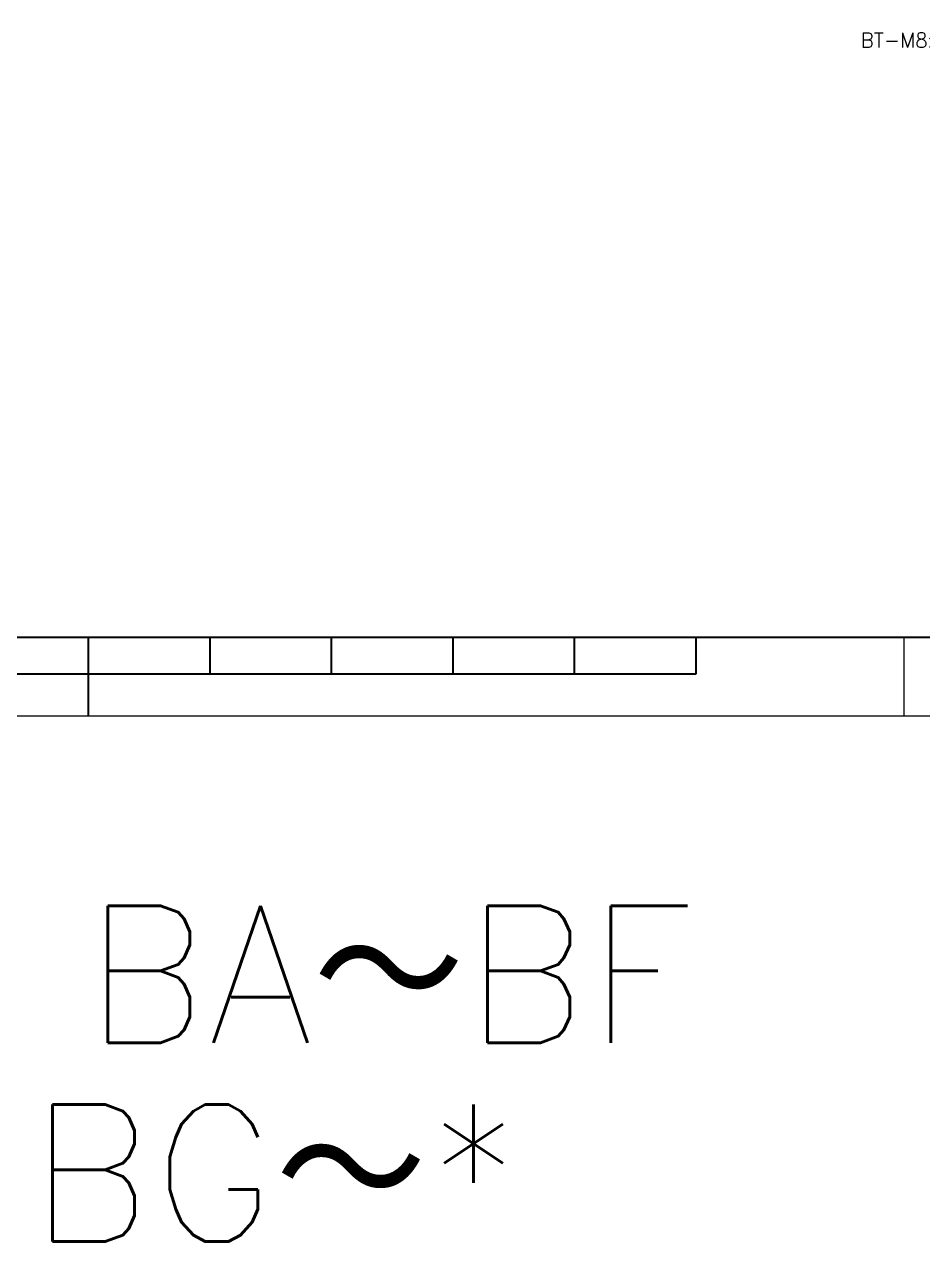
# Model space of a CAD drawing. Header units: millimetres. Extents: x -16130 to 36813, y -8099 to 27484.
# Drawn here: x 20334 to 20924, y 11914 to 12713 of the extents above; entities that cross this region are included whole.
import ezdxf
from ezdxf.enums import TextEntityAlignment as Align

# ---------------------------------------------------------------- set-up
doc = ezdxf.new("R2010")
doc.units = ezdxf.units.MM
doc.header["$LTSCALE"] = 6
for name, color, linetype, lineweight in [('07_TEXT', 3, 'Continuous', 13), ('08_DIM', 3, 'Continuous', 13), ('90_FRAME', 5, 'Continuous', 35)]:
    doc.layers.add(name, color=color, linetype=linetype, lineweight=lineweight)
doc.layers.add('91_BLANK', color=5, linetype='Continuous', lineweight=0, plot=False)
doc.styles.add('KSS_TXT', font='txt.shx', dxfattribs={"bigfont": 'extfont2.shx'})

# ---------------------------------------------------------------- blocks, each defined once
blk = doc.blocks.new('*U15')
at = {"layer": '07_TEXT', "color": 0, "style": 'KSS_TXT'}
for s, p in [('(', (60, 0.91)), (')', (69.77, 0.91))]:
    blk.add_text(s, height=3, dxfattribs=at).set_placement(p)
blk.add_attdef('補助材料名', (1.87, 1), '', height=3, dxfattribs=at)
blk.add_attdef('個数', text='', height=3, dxfattribs=at).set_placement((65.36, 0.91), align=Align.CENTER)

msp = doc.modelspace()

# ---------------------------------------------------------------- linework, layer by layer
at = {"layer": '90_FRAME'}
for p, q in [((20376.59864, 12259.43369), (20376.59864, 12311.0496)), ((20456.36435, 12287.11989), (20456.36435, 12311.0496)), ((20536.13007, 12287.11989), (20536.13007, 12311.0496)), ((20615.89578, 12287.11989), (20615.89578, 12311.0496)), ((20695.66149, 12287.11989), (20695.66149, 12311.0496)), ((20775.42721, 12287.11989), (20775.42721, 12311.0496)), ((19977.77007, 12287.11989), (20775.42721, 12287.11989))]:
    msp.add_line(p, q, dxfattribs=at)
at = {"layer": '90_FRAME', "color": 4, "lineweight": 13}
msp.add_line((20912.06588, 12259.43369), (20912.06588, 12311.0496), dxfattribs=at)
at = {"layer": '90_FRAME'}
msp.add_lwpolyline([(18823.81258, 12311.0496), (21929.38469, 12311.0496), (21929.38469, 14531.26518), (18823.81258, 14531.26518)], close=True, dxfattribs=at)
at = {"layer": '91_BLANK'}
msp.add_lwpolyline([(18668.42897, 12259.43369), (21981.23241, 12259.43369), (21981.23241, 14591.11289), (18668.42897, 14591.11289)], close=True, dxfattribs=at)

# ---------------------------------------------------------------- block references
at = {"layer": '08_DIM', "color": 15, "xscale": 3.2, "yscale": 3.2, "zscale": 3.2}
msp.add_blockref('*U15', (20877.48177, 12694.86912), dxfattribs=at).add_auto_attribs({'補助材料名': 'BT-M8x15L,SW,PW(SUS)', '個数': '4'})

# ---------------------------------------------------------------- texts
at = {"layer": '08_DIM', "style": 'KSS_TXT'}
for s, p in [('BA～BF', (20373.68764, 12044.8786)), ('空き：BG～*', (20040.34196, 11914.37643))]:
    msp.add_text(s, height=90, dxfattribs=at).set_placement(p)

doc.saveas('drawing.dxf')
